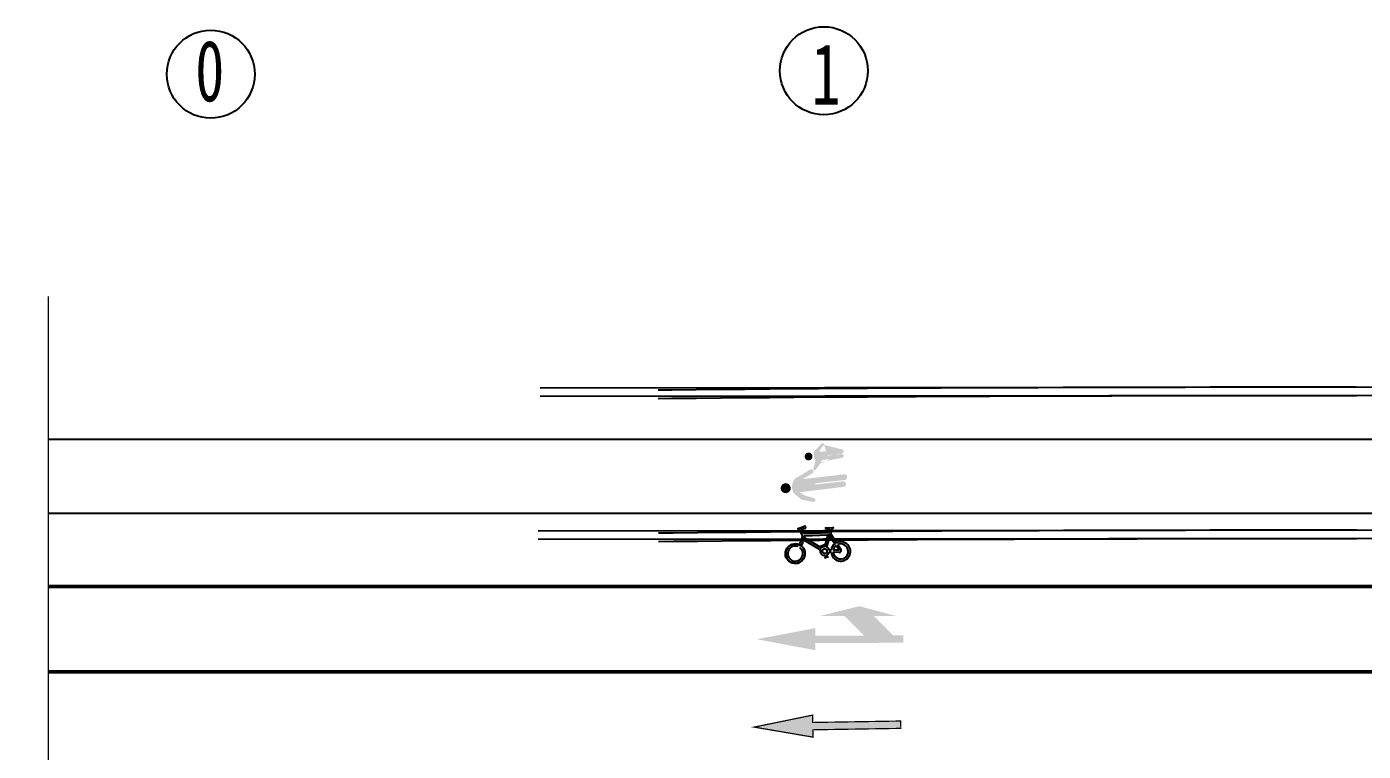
# Model space of a CAD drawing. Extents: x -2611510 to 954358, y -247163 to 181535.
# Drawn here: x -32222 to 22486, y -26801 to 2832 of the extents above; entities that cross this region are included whole.
import ezdxf
from ezdxf.enums import TextEntityAlignment as Align

# ---------------------------------------------------------------- set-up
doc = ezdxf.new("R2010")
doc.units = 0
for name, pattern in [('6--9', [15, 6, -9]), ('DASH', [0.35, 0.25, -0.1]), ('DASHED', [0.75, 0.5, -0.25])]:
    doc.linetypes.add(name, pattern=pattern)
for name, color, linetype in [('00道路选址', 1, 'Continuous'), ('PP-COM', 7, 'Continuous'), ('tj标线', 7, 'Continuous'), ('地铁', 4, 'Continuous'), ('标志标线', 7, 'Continuous'), ('标线-z', 7, 'Continuous'), ('道路中线_K', 7, 'Continuous'), ('道路偏置线', 3, 'Continuous')]:
    doc.layers.add(name, color=color, linetype=linetype)
doc.layers.add('文字', color=7, linetype='Continuous', lineweight=15)
doc.layers.add('标注', color=3, linetype='Continuous', lineweight=18)
doc.styles.get("Standard").update_dxf_attribs({"font": '仿宋_GB2312.TTF', "width": 0.7})

# ---------------------------------------------------------------- blocks, each defined once
blk = doc.blocks.new('右侧人行道1')
at = {"layer": 'PP-COM'}
h = blk.add_hatch(color=8, dxfattribs=at)
edge = h.paths.add_edge_path()
edge.add_ellipse((573.1419118214397, 303.5700588300823), major_axis=(1.56142263573706, 1.545068723537878), ratio=0.9999999999509949, start_angle=136.8200537581087, end_angle=316.8200537581086)
edge.add_ellipse((573.1419118214397, 303.5700588300823), major_axis=(1.561422635738663, 1.545068723539464), ratio=0.9999999999444192, start_angle=316.820053757948, end_angle=496.8200537579478)
h = blk.add_hatch(color=8, dxfattribs=at)
edge = h.paths.add_edge_path()
edge.add_ellipse((573.0485790399832, 295.2825522646308), major_axis=(3.912730509424032, 3.871749643804657), ratio=0.9999999999462078, start_angle=0.04471768269429947, end_angle=70.52957133934947)
edge.add_line((570.7024331446738, 300.2620607465506), (567.549831988752, 297.1261666889949))
edge.add_line((567.5498319892213, 297.1261666864157), (566.1464191580598, 292.1255763510121))
edge.add_ellipse((566.9469366595148, 291.9100409671663), major_axis=(-0.5831156204960684, 0.5892876577098743), ratio=0.9999999999720036, start_angle=30.23237517636118, end_angle=201.8223368235909)
edge.add_line((567.7073225555941, 291.5797425210476), (569.2123901929599, 295.5513534526995))
edge.add_line((569.2123901927844, 295.5513534545898), (570.8672531856191, 297.6637939732955))
edge.add_line((570.8672531861813, 297.6637939810753), (571.4742114402733, 278.1633401835216))
edge.add_ellipse((572.6741216368973, 278.4092008247971), major_axis=(0.8706397768976826, 0.8615209347964986), ratio=0.9999999999308647, start_angle=146.8812109781232, end_angle=315.2216368555941)
edge.add_line((573.8989600017667, 278.4074908494949), (573.5797210941728, 290.4507184444121))
edge.add_line((573.5797210959718, 290.4507184326649), (574.1196130724493, 290.4650297563899))
edge.add_line((574.1196130728349, 290.4650297611952), (574.4722053014692, 277.1635544261496))
edge.add_ellipse((575.6951579013839, 277.8195380419493), major_axis=(0.9864595368698996, 0.9761276303861683), ratio=0.9999999999514988, start_angle=163.5104388180122, end_angle=285.8925286449175)
edge.add_line((576.9041010010988, 277.1380806639791), (576.4085659748162, 295.8320460851016))
edge.add_line((576.4085659747942, 295.832046084106), (578.8728190669642, 290.8785427375963))
edge.add_ellipse((579.2402300396934, 291.9604126960038), major_axis=(0.812150782891292, 0.8036445384627089), ratio=0.999999999943508, start_angle=206.5437629455698, end_angle=316.2898186451692)
edge.add_line((580.3826157702132, 291.9801176041365), (576.9582865717903, 299.1573544940271))
h = blk.add_hatch(color=8, dxfattribs=at)
edge = h.paths.add_edge_path()
edge.add_ellipse((586.0443326681852, 292.4000112041831), major_axis=(1.221727432702544, 1.208931394840367), ratio=0.9999999999447408, start_angle=91.82005378421935, end_angle=451.8200537842191)
edge = h.paths.add_edge_path()
edge.add_line((591.145115206018, 286.3124559670687), (587.7478391175982, 290.0201058090096))
edge.add_line((584.8952092044055, 290.0561859235168), (587.7478391161258, 290.0201058190352))
edge.add_line((582.9735784139484, 288.7207304239273), (584.895209205827, 290.0561859185102))
edge.add_line((583.9456593263894, 287.9087693244219), (584.2149066877328, 277.7514633933661))
edge.add_line((583.1193559309468, 287.4400772824883), (583.9456593259283, 287.9087693417866))
edge.add_ellipse((586.9827889781445, 277.7940703332424), major_axis=(0.6172226394402183, 0.6107580188937201), ratio=0.9999999998607364, start_angle=134.463418824919, end_angle=321.7058201886941)
edge.add_ellipse((585.0164752854031, 277.9035949483514), major_axis=(-0.5738674989881192, 0.5799416486679637), ratio=0.9999999999752257, start_angle=56.04810715551682, end_angle=228.1670964856955)
edge.add_line((582.5576378349214, 287.5368843078613), (583.1193559311941, 287.4400772769092))
edge.add_line((585.9504763428118, 283.9966628402471), (586.1146876477997, 277.8018223277162))
edge.add_line((585.6710966713727, 283.989257119596), (585.9504763417262, 283.9966628473434))
edge.add_line((585.8323492137714, 277.9060354009271), (585.6710966727047, 283.9892571103867))
edge.add_ellipse((590.6431435551494, 285.8714589104057), major_axis=(0.4749168984818652, 0.4699427492144477), ratio=0.9999999999525032, start_angle=208.2150104103339, end_angle=358.79148955401)
edge.add_line((587.5716758035122, 288.2282813563943), (590.4468367619147, 285.2328229493558))
edge.add_line((587.8497994551435, 277.736119017005), (587.5716758029048, 288.2282813542288))
edge.add_ellipse((580.2511532632633, 290.3248161971568), major_axis=(0.3945846537748218, 0.3904518823935916), ratio=0.9999999999377774, start_angle=359.6514482317546, end_angle=539.3071752738011)
edge.add_line((579.8090224405751, 289.977211304009), (582.5576378345894, 287.5368843039498))
edge.add_line((580.5705739529802, 290.7792786359787), (582.9735784157692, 288.7207304210953))
h = blk.add_hatch(color=8, dxfattribs=at)
edge = h.paths.add_edge_path()
edge.add_ellipse((586.0443326681852, 292.4000112041831), major_axis=(1.221727432698253, 1.208931394836123), ratio=0.999999999948, start_angle=136.820053758037, end_angle=316.8200537580371)
edge.add_ellipse((586.0443326681852, 292.4000112041831), major_axis=(1.221727432699467, 1.208931394837322), ratio=0.9999999999396186, start_angle=316.8200537578091, end_angle=496.820053757809)
h = blk.add_hatch(color=8, dxfattribs=at)
edge = h.paths.add_edge_path()
edge.add_line((587.5716758035122, 288.2282813563943), (590.4468367619147, 285.2328229493558))
edge.add_ellipse((590.6431435551494, 285.8714589104057), major_axis=(0.4749168984844812, 0.4699427492170364), ratio=0.9999999999426537, start_angle=208.215010410569, end_angle=356.8090922013077)
edge.add_line((591.1434826003388, 286.3142377287149), (587.7478391192681, 290.0201058084273))
edge.add_line((587.7478391192852, 290.0201058015227), (584.8952092075651, 290.0561859060043))
edge.add_line((584.8952092044055, 290.0561859235168), (582.9735784125269, 288.7207304289341))
edge.add_line((582.9735784139484, 288.7207304239273), (580.5736682895432, 290.7766278547701))
edge.add_ellipse((580.2511532632633, 290.3248161971568), major_axis=(0.3945846537743379, 0.3904518823931135), ratio=0.9999999999412063, start_angle=9.781384492331423, end_angle=179.3071752737531)
edge.add_line((579.8518761992452, 289.9391640871763), (582.5576378335517, 287.5368843112588))
edge.add_line((582.5576378349214, 287.5368843078613), (583.1193559311941, 287.4400772769092))
edge.add_line((583.1193559309468, 287.4400772824883), (583.9456593259283, 287.9087693417866))
edge.add_line((583.9456593263894, 287.9087693244219), (584.2149066877328, 277.7514633933661))
edge.add_ellipse((585.0164752854031, 277.9035949483514), major_axis=(-0.5738674989941933, 0.5799416486741023), ratio=0.9999999999568876, start_angle=56.04810715600357, end_angle=225.4730110353126)
edge.add_line((585.8323492137714, 277.9060354009271), (585.6710966727047, 283.9892571103867))
edge.add_line((585.6710966713727, 283.989257119596), (585.9504763417262, 283.9966628473434))
edge.add_line((585.9504763428118, 283.9966628402471), (586.1145564158887, 277.8067730266479))
edge.add_ellipse((586.9827889781445, 277.7940703332424), major_axis=(-0.6107580189571773, 0.6172226395043467), ratio=0.9999999996554096, start_angle=44.46341883877803, end_angle=221.9342873362031)
edge.add_line((587.8496152758597, 277.7430671975017), (587.5716758042417, 288.2282813521985))
blk = doc.blocks.new('A$C03D12931')
at = {"layer": 'PP-COM'}
h = blk.add_hatch(color=8, dxfattribs=at)
edge = h.paths.add_edge_path()
edge.add_line((0.4055694072158076, -1.140909157693384), (0.5921862616087309, -1.082998223602771))
edge.add_line((0.5921862605027856, -1.082998225465414), (0.6103068458032797, 0.5795214157551527))
edge.add_ellipse((0.523910587653518, 0.9521241718903184), major_axis=(-0.3757147756773564, -0.0716626460032773), ratio=0.9999999999974936, start_angle=92.2559000193845, end_angle=204.9960943261491)
edge.add_line((0.8341531227342784, 1.175835364498198), (0.942453928524628, 1.299472901970146))
edge.add_line((0.9424539278261364, 1.299472901970146), (0.8511245016707107, 1.373953510075807))
edge.add_line((0.8511245024274103, 1.373953511007129), (0.751134272722993, 1.259803430177271))
edge.add_ellipse((0.523910587653518, 0.9521241718903184), major_axis=(-0.3757147756751966, -0.07166264600286541), ratio=0.9999999999879204, start_angle=222.755116558694, end_angle=275.0084843002246)
edge.add_line((0.4197204423253427, 1.320148005150258), (0.3354357869829982, 1.474194684065878))
edge.add_ellipse((-0.1336327170138247, 2.153913063928484), major_axis=(-0.8112338094274365, -0.1547321667242918), ratio=0.9999999999816912, start_angle=113.8105548902646, end_angle=404.01838071226)
edge.add_line((-0.6094829752692023, 1.478925012052059), (-1.027114981377962, 0.635971303097904))
edge.add_line((-1.027114980097392, 0.635971303097904), (-0.8314635864808224, 0.6823830353096128))
edge.add_line((-0.8314635874703526, 0.6823830353096128), (-0.4595690765418114, 1.395093040540814))
edge.add_ellipse((-0.1336327170138247, 2.153913063928484), major_axis=(-0.8112338094326932, -0.1547321667252943), ratio=0.9999999999731574, start_angle=55.9562927491522, end_angle=100.8801546940061)
edge.add_line((0.1714426997350529, 1.386468390002844), (0.258433123701252, 1.227476390078663))
edge.add_ellipse((0.523910587653518, 0.9521241718903184), major_axis=(-0.3757147756835907, -0.0716626460044665), ratio=0.9999999999733915, start_angle=303.1552716942518, end_angle=354.977652676934)
edge.add_line((0.1433646656223573, 0.9136283481493592), (-0.8314635875285603, 0.6823830353096128))
edge.add_line((-0.8314635874703526, 0.6823830353096128), (-0.8264276781701481, 0.4924420872703196))
edge.add_line((-0.8264276784611864, 0.4924420863389969), (0.2072187987505456, 0.7376400502398611))
edge.add_ellipse((0.523910587653518, 0.9521241718903184), major_axis=(0.0716626461781044, -0.3757147759733431), ratio=0.9999999996352686, start_angle=-66.69031526717346, end_angle=-56.78627499015921)
edge.add_line((0.248829354881309, 0.6863659312948585), (0.148479928728193, 0.5718057872727516))
edge.add_line((0.148479929077439, 0.5718057872727516), (0.2398093552328646, 0.4973251791670921))
edge.add_line((0.2398093549418263, 0.4973251791670921), (0.3429976410698146, 0.615126200951636))
edge.add_ellipse((0.523910587653518, 0.9521241718903184), major_axis=(-0.3757147756875558, -0.0716626460052228), ratio=0.9999999999415468, start_angle=50.97274725241373, end_angle=64.11469911328996)
edge.add_line((0.4243571341503414, 0.5828190986067057), (0.4055694073322229, -1.140909158624707))
edge = h.paths.add_edge_path(flags=16)
edge.add_ellipse((0.523910587653518, 0.9521241718903184), major_axis=(-0.1930335021526936, -0.0368185986473438), ratio=0.9999999999812526, start_angle=111.8747212978694, end_angle=291.87472129786937, ccw=False)
edge.add_ellipse((0.523910587653518, 0.9521241718903184), major_axis=(-0.1930335021526936, -0.0368185986473438), ratio=0.9999999999812526, start_angle=-68.12527870213052, end_angle=111.8747212978694, ccw=False)
edge = h.paths.add_edge_path(flags=16)
edge.add_line((-0.3732197766657919, 1.560575476847589), (-0.1538441374432296, 1.980993655510245))
edge.add_line((-0.1538441385491751, 1.980993655510245), (0.08130706677911809, 1.55120887327939))
edge.add_ellipse((-0.1336327170138247, 2.153913063928484), major_axis=(-0.6285525359139821, -0.1198881193704961), ratio=0.9999999999559858, start_angle=57.212656422107386, end_angle=98.8288311660915, ccw=False)
edge = h.paths.add_edge_path(flags=16)
edge.add_line((0.2455496796756051, 1.638479108922183), (0.008060451946221292, 2.072537084110081))
edge.add_ellipse((-0.1550902974558994, 1.983271253295241), major_axis=(-0.1826812735271268, -0.0348440473564037), ratio=0.9999999999658791, start_angle=197.8859978089623, end_angle=313.0465908782472)
edge.add_line((-0.3052512187277898, 2.092990227043628), (-0.5256365502136761, 1.648161694407463))
edge.add_ellipse((-0.1336327170138247, 2.153913063928484), major_axis=(-0.6285525359065788, -0.1198881193690839), ratio=0.9999999999727156, start_angle=115.5415965772655, end_angle=401.4223152025707, ccw=False)
h = blk.add_hatch(color=8, dxfattribs=at)
edge = h.paths.add_edge_path()
edge.add_line((-0.8264276784611864, 0.4924420863389969), (-0.831463587761391, 0.6823830343782902))
edge.add_line((-0.8314635874703526, 0.6823830353096128), (-1.027114981086924, 0.635971303097904))
edge.add_line((-1.027114980097392, 0.635971303097904), (-1.168737176456488, 0.6023761862888934))
edge.add_line((-1.168737177271395, 0.6023761853575706), (-1.401492406323086, 0.5471628122031689))
edge.add_line((-1.401492405449969, 0.5471628140658141), (-1.53372071299236, 0.6087821181863547))
edge.add_ellipse((-1.544070490286683, 0.5730561558157206), major_axis=(-0.0365362547081164, -0.006968809471794001), ratio=0.999999999757696, start_angle=243.0450404562571, end_angle=380.1522181130422)
edge.add_line((-1.575969157915096, 0.5539266690611839), (-1.219616964051964, 0.004416447132825851))
edge.add_line((-1.219616963295264, 0.0044164471328259), (-1.184804222546517, 0.0113528640940786))
edge.add_line((-1.184804222895762, 0.0113528640940786), (-1.292264413437804, 0.3819379424676299))
edge.add_line((-1.292264413204975, 0.3819379433989525), (-1.062341909273526, 0.4364793468266728))
edge.add_line((-1.06234190968098, 0.4364793468266728), (-1.018189162423366, 0.4469531057402494))
edge.add_line((-1.018189161783084, 0.4469531057402494), (0.1243197045405395, -1.334504035301504))
edge.add_line((0.1243197039584629, -1.334504035301504), (0.0743675429839641, -1.343474837951362))
edge.add_spline(control_points=[(0.074367543682456, -1.343474837951362), (0.0490554962307215, -1.422964372672138), (-0.0086322501883842, -1.530873238109052), (-0.055556685780175, -1.745116226375101)], knot_values=[0, 0, 0, 0, 0.9498031911716378, 0.9498031911716378, 0.9498031911716378, 0.9498031911716378], degree=3, periodic=0)
edge.add_line((-0.055556685780175, -1.745116226375101), (-0.3609351920313202, -1.447173234075305))
edge.add_ellipse((-0.3715778615442105, -1.554849720560014), major_axis=(-0.1062850819770544, -0.0202724798124303), ratio=0.9999999999809844, start_angle=253.5565508865596, end_angle=375.3871974203611)
edge.add_line((-0.4686740110046232, -1.602597284130752), (-0.01614500221330673, -1.967755910009145))
edge.add_ellipse((0.0072125668521039, -1.938809647224841), major_axis=(0.0069688094850335, -0.0365362547171785), ratio=0.9999999998261117, start_angle=-49.69976215579423, end_angle=65.39684709884033)
edge.add_line((0.0433331424719654, -1.947684682905673), (0.0976891213213094, -1.726460866630075))
edge.add_spline(control_points=[(0.0976891213213094, -1.726460866630075), (0.1263949403655715, -1.672764671966433), (0.1537385036353953, -1.621797285974024), (0.2129758656374179, -1.523361164145169), (0.2449125248822384, -1.477767809294164), (0.2966542811482213, -1.420770560391247), (0.315553878666833, -1.403151145204899), (0.3554125892696902, -1.372736408375202), (0.3785468499409035, -1.358308541588485), (0.4784341726335697, -1.30668355617672), (0.5751540838973597, -1.277164491824805), (0.7676618027035147, -1.236628869548437), (0.867373131972272, -1.225020067766307), (1.025888577045406, -1.214872693642971), (1.082570796483194, -1.21273812651634), (1.139945466828064, -1.211423525586724)], knot_values=[0, 0, 0, 0, 0.4726286188911207, 0.4726286188911207, 1.015463586551392, 1.015463586551392, 1.324452086248034, 1.324452086248034, 1.633440585944679, 1.633440585944679, 2.514542045315832, 2.514542045315832, 3.395643504686982, 3.395643504686982, 3.871236925519928, 3.871236925519928, 3.871236925519928, 3.871236925519928], degree=3, periodic=0)
edge.add_line((1.139945466828064, -1.211423525586724), (1.13799680856755, -1.025494662113487))
edge.add_spline(control_points=[(1.137996808451134, -1.025494662113487), (0.9547144583193584, -1.029555443674324), (0.7717135251732543, -1.041668076068162), (0.5921862605027856, -1.082998225465414)], knot_values=[2.402635567661365, 2.402635567661365, 2.402635567661365, 2.402635567661365, 3.87796497594497, 3.87796497594497, 3.87796497594497, 3.87796497594497], degree=3, periodic=0)
edge.add_line((0.5921862605027856, -1.082998225465414), (0.4055694061098622, -1.140909159556031))
edge.add_spline(control_points=[(0.4055694072158076, -1.140909157693384), (0.3563963237102143, -1.160066960379481), (0.3090198992867954, -1.182783113792537), (0.2655877815559506, -1.210283201187849)], knot_values=[1.467067437783475, 1.467067437783475, 1.467067437783475, 1.467067437783475, 1.885783181748949, 1.885783181748949, 1.885783181748949, 1.885783181748949], degree=3, periodic=0)
edge.add_line((0.2655877815559506, -1.210283201187849), (-0.8264276785193942, 0.4924420872703195))
h = blk.add_hatch(color=8, dxfattribs=at)
edge = h.paths.add_edge_path()
edge.add_ellipse((1.967163057706784, -1.12153748050332), major_axis=(-0.8197489857493775, -0.1563563244788398), ratio=0.9999999999714438, start_angle=111.8747212976263, end_angle=291.8747212976261)
edge.add_ellipse((1.967163057706784, -1.12153748050332), major_axis=(-0.8197489857487839, -0.1563563244787268), ratio=0.9999999999759115, start_angle=291.8747212979723, end_angle=342.6940796028571)
edge.add_line((1.138012186915146, -1.02696194127202), (1.139945467002688, -1.211423525586724))
edge.add_spline(control_points=[(1.139945466828064, -1.211423525586724), (1.139129120507277, -1.211442230269311), (1.138312913593835, -1.211461101658642), (1.137496849289163, -1.211480139754711)], knot_values=[3.864470019344213, 3.864470019344213, 3.864470019344213, 3.864470019344213, 3.871236925519928, 3.871236925519928, 3.871236925519928, 3.871236925519928], degree=3, periodic=0)
edge.add_ellipse((1.967163057706784, -1.12153748050332), major_axis=(-0.8197489857514781, -0.1563563244792407), ratio=0.9999999999695924, start_angle=355.3884645669573, end_angle=471.8747212975894)
edge = h.paths.add_edge_path(flags=16)
edge.add_line((1.327353309083264, -1.208842722699045), (1.32561717898352, -1.022683029994366))
edge.add_ellipse((1.959534993686246, -1.10985903814435), major_axis=(0.1198881196387261, -0.6285525362820323), ratio=0.9999999996620335, start_angle=-91.89988684076008, end_angle=251.37112358768542, ccw=False)
at = {"layer": 'PP-COM', "color": 8}
for p, q in [((-1.027114980330224, 0.635971303097904), (-0.6094829756184481, 1.478925012052059)), ((-1.026012627291492, 0.6364814639091492), (-0.6086399070336485, 1.47891182731837)), ((-0.8314635877031831, 0.6823830343782902), (-0.4595690762507729, 1.395093040540814)), ((-0.8304827022366223, 0.6828643828630448), (-0.4588190817157738, 1.395131902769207)), ((-0.5256365497480147, 1.648161693476139), (-0.3052512190188281, 2.092990227043628)), ((-0.5248455367400311, 1.648043439723551), (-0.3045970320235938, 2.092595800757408)), ((-0.3732197768404148, 1.560575476847589), (-0.1538441387820058, 1.980993654578924)), ((-0.3725233928998932, 1.560511598363518), (-0.1532839526771568, 1.980668761767446)), ((-0.1538441387820058, 1.980993654578924), (0.0813070672447793, 1.55120887327939)), ((-0.1532839526771568, 1.980668761767446), (0.0817212591064163, 1.5511508109048)), ((0.008060451829806, 2.072537084110081), (0.2455496794427745, 1.638479108922183)), ((0.008520120230969, 2.072155356407165), (0.2458619028329849, 1.638366865925489)), ((0.1714426995604299, 1.386468390002844), (0.258433124225121, 1.227476391009985)), ((0.1718009326141328, 1.386512607336044), (0.2587373481946997, 1.227619316428899)), ((0.3354357870412059, 1.474194684065878), (0.4197204421507196, 1.320148005150258)), ((0.3356922037783079, 1.474184435792265), (0.4199245313648137, 1.320233396254478)), ((1.031471180845981, 1.226877907291054), (0.7484472618671135, 1.457688441500065)), ((1.031647005176637, 1.226734519936144), (0.7484472618671135, 1.457688441500065)), ((0.7511326034436934, 1.259926285594699), (0.8510607551434077, 1.374005497433245)), ((0.7511342724319549, 1.259803429245948), (0.8511245022527874, 1.373953511007129)), ((0.8340999116771854, 1.176010352559387), (0.9423334791790692, 1.299571129493415)), ((0.8341531225596552, 1.175835364498198), (0.9424539276515131, 1.299472901970146)), ((-1.219616963469889, 0.0044164471328259), (-1.575969158089719, 0.5539266690611839)), ((-1.218395095143932, 0.0053187077865005), (-1.574526047916149, 0.5544877676293254)), ((-1.533720714331138, 0.6087821172550321), (-1.401492405624594, 0.5471628140658141)), ((-1.532303833926561, 0.609309159219265), (-1.400157619966194, 0.5477281110361218)), ((-1.401492405624594, 0.5471628140658141), (-1.168737177562434, 0.6023761853575706)), ((-1.400157619966194, 0.5477281110361218), (-1.167546897195278, 0.6029072040691972)), ((-1.292264413437804, 0.3819379433989525), (-1.06234190991381, 0.4364793468266728)), ((-1.184804223245009, 0.0113528640940786), (-1.292264413437804, 0.3819379433989525)), ((-1.290997442149089, 0.3826058199629187), (-1.061217684298753, 0.4371133623644712)), ((-1.183603967365342, 0.0122508192434907), (-1.290997442149089, 0.3826058199629187)), ((-1.219616963469889, 0.0044164471328259), (-1.184804223245009, 0.0113528640940786)), ((-1.218395095143932, 0.0053187077865005), (-1.183603967365342, 0.0122508192434907)), ((-1.168737177562434, 0.6023761853575706), (-1.027114980330224, 0.635971303097904)), ((-1.167546897195278, 0.6029072040691972), (-1.026012627291492, 0.6364814639091492)), ((-1.144768834696149, 0.4169263225048783), (-1.018189162015914, 0.4469531057402494)), ((-1.143593434069771, 0.4175724787637594), (-1.017092349298764, 0.4475806178525091)), ((-0.8314635877031831, 0.6823830343782902), (-1.027114980330224, 0.635971303097904)), ((0.1243197037256323, -1.334504035301504), (-1.018189162015914, 0.4469531057402494)), ((0.1247071926482022, -1.332770507782697), (-1.017092349298764, 0.4475806178525091)), ((-0.8314635877031831, 0.6823830343782902), (0.1433646652731113, 0.9136283481493592)), ((-0.8314635877031831, 0.6823830343782902), (-0.8264276786358093, 0.4924420863389969)), ((-0.8304827022366223, 0.6828643828630448), (0.1437403301824816, 0.9139661267399788)), ((-0.8264276786358093, 0.4924420863389969), (0.2072187989251688, 0.7376400511711836)), ((0.2656715293414891, -1.210413785651325), (-0.8264276786358093, 0.4924420863389969)), ((-0.825449920783285, 0.4930413579568267), (0.2075548202265054, 0.7380870925262571)), ((0.2659712604363449, -1.208757298998534), (-0.825449920783285, 0.4930413579568267)), ((0.3318537821178324, 0.4222614746540785), (0.0486540394485928, 0.6532153971493245)), ((0.3321124240756035, 0.4229043181985618), (0.0490885055623949, 0.6537148524075747)), ((0.148479928902816, 0.5718057872727516), (0.248829354706686, 0.6863659312948585)), ((0.1488524172455072, 0.572355785407126), (0.2491395414690487, 0.6868448052555323)), ((0.2398093547089957, 0.4973251791670921), (0.3429976408369839, 0.615126200951636)), ((0.2401251423289068, 0.4979214193299413), (0.3432493637665175, 0.6156493043527007)), ((0.4055694069829772, -1.140909158624707), (0.4243571339175105, 0.5828190986067057)), ((0.4057822821778247, -1.139295822940764), (0.4245583448791879, 0.5833622608333826)), ((0.5921862602117473, -1.082998225465414), (0.6103068470256403, 0.5795214166864753)), ((0.5922832753276454, -1.081420844420789), (0.6103926111245528, 0.5800666240975261)), ((0.4055694069829772, -1.140909158624707), (0.5921862602117473, -1.082998225465414)), ((-0.016145003202837, -1.967755911871789), (-0.4686740112956615, -1.602597285062073)), ((-0.0156703074462712, -1.965629229322074), (-0.4679183630505577, -1.600697311572728)), ((-0.0555566860130057, -1.745116226375101), (-0.3609351926716044, -1.447173235006629)), ((-0.0550575219094753, -1.74312777072191), (-0.3602464347495697, -1.445369756780563)), ((0.0976891210884787, -1.726460866630075), (0.0433331421227194, -1.947684682905673)), ((0.0980931430240162, -1.724483992904423), (0.0437709101242945, -1.94557046331465)), ((0.07436754350783299, -1.343474837951362), (0.1243197037256323, -1.334504035301504)), ((0.0747860438423231, -1.341735742054879), (0.1247071926482022, -1.332770507782697))]:
    blk.add_line(p, q, dxfattribs=at)
for centre, major_axis, ratio, start_param, end_param in [((-0.133632717304863, 2.153913063928484), (0.2883863149955164, -0.7738705775206576), 0.9999999996263078, 0.2473328749193393, 5.31241495044628), ((-0.1330850796657614, 2.153480813838541), (0.2882072708521833, -0.7733901213152194), 0.9999999996136572, 0.2473328749115968, 5.312414950428451), ((-0.133632717304863, 2.153913063928484), (0.2234447670975866, -0.5996031086304023), 0.9999999996372096, 0.2775452518431507, 5.267105059700575), ((-0.1330850796657614, 2.153480813838541), (0.2233060418033105, -0.5992308460852817), 0.9999999996166445, 0.2775452518432671, 5.267105059691847), ((-0.133632717304863, 2.153913063928484), (0.2883863149945104, -0.7738705775179576), 0.9999999996292948, -0.7624144858384564, 0.02165481790548429), ((-0.1330850796657614, 2.153480813838541), (0.2882072708506325, -0.7733901213110582), 0.9999999996650708, -0.7624144858216475, 0.0216548178968401), ((-0.133632717304863, 2.153913063928484), (0.2234447670967452, -0.5996031086281443), 0.999999999643938, -0.7404868031377694, -0.01414753167667882), ((-0.1330850796657614, 2.153480813838541), (0.2233060418003895, -0.5992308460774434), 0.9999999996280564, -0.7404868031578721, -0.01414753168875893), ((-0.1550902976887301, 1.983271253295241), (0.0649415478968325, -0.1742674688873101), 0.9999999996383392, 1.714726173747423, 3.724657691488157), ((-0.1545293366652913, 1.982944946736097), (0.0649012290490296, -0.1741592752303582), 0.9999999996735868, 1.714726173738332, 3.724657691475185), ((0.5239105874788949, 0.9521241718903184), (0.1335632198625913, -0.3584103707978963), 0.9999999996315176, 3.552021604389962, 4.456492778608808), ((0.5240499916253611, 0.9524380518123507), (0.1334802973648399, -0.3581878523291357), 0.9999999996566938, 3.55202160438256, 4.456492778606274), ((0.5239105874788949, 0.9521241718903184), (0.0686216719631246, -0.1841429019035176), 0.999999999647568, 4.544149275566579, 10.82733458274616), ((0.5240499916253611, 0.9524380518123507), (0.0685790683187547, -0.1840285771066789), 0.9999999996416111, 4.544149275566745, 10.82733458274633), ((0.5239105874788949, 0.9521241718903184), (0.1335632198601612, -0.3584103707913757), 0.9999999996178928, 2.148774178053893, 3.060767490527259), ((0.5240499916253611, 0.9524380518123507), (0.1334802973669016, -0.3581878523346682), 0.9999999996134904, 2.148774178046997, 3.060767490536711), ((0.5239105874788949, 0.9521241718903184), (0.1335632198627063, -0.3584103707982051), 0.9999999996096036, -0.1288668217033861, 1.838820768117369), ((0.5240499916253611, 0.9524380518123507), (0.1334802973675401, -0.3581878523363817), 0.9999999996292472, -0.1288668217060045, 1.838820768138486), ((-1.544070490577723, 0.5730561558157206), (0.0129883095782709, -0.0348534937745221), 0.9999999997938388, 2.502900155122643, 4.895871833168108), ((-1.542647184920497, 0.5736053781583906), (0.0129802458084376, -0.0348318550423997), 0.9999999997518263, 2.502900154784626, 4.895871833341347), ((0.5239105874788949, 0.9521241718903184), (0.1335632199539636, -0.3584103710430896), 0.999999999134398, -1.332205285393024, -1.159347173320417), ((0.5240499916253611, 0.9524380518123507), (-0.3581878521488671, -0.1334802972976621), 0.9999999998161786, 0.2385910416377468, 0.4114491538492955), ((0.5239105874788949, 0.9521241718903184), (0.1335632198543858, -0.3584103707758774), 0.9999999996578572, -0.8493937631951645, -0.6200234330408873), ((0.5240499916253611, 0.9524380518123507), (0.1334802973800008, -0.3581878523698193), 0.9999999997149526, -0.8493937631781353, -0.6200234330105384), ((1.967163057532159, -1.12153748050332), (0.2914133835081307, -0.7819935678854668), 0.9999999996332277, 4.544149275565879, 10.82733458274546), ((1.958783091744408, -1.108264981769024), (0.2882072707978092, -0.773390121169309), 0.9999999998052232, 4.478968880189842, 10.53652952237782), ((1.958783091744408, -1.108264981769024), (0.2233060417757596, -0.5992308460113498), 0.9999999997358971, 4.510989994747132, 10.50219935328376), ((1.959534993453415, -1.109859039075672), (0.2234447672239757, -0.5996031089695614), 0.9999999991103155, 4.510989994872533, 10.50219935354891), ((-0.3715778618352488, -1.554849720560014), (0.0377833896637312, -0.1013898789899731), 0.9999999996327404, 2.686360621482795, 4.812706533201086), ((-0.3708824958303012, -1.552979391999542), (0.03775993191349061, -0.1013269312640163), 0.9999999996059812, 2.686360621487587, 4.812706533205592), ((0.0072125666192733, -1.938809647224841), (0.0129883095812311, -0.0348534937824655), 0.9999999994168097, -1.035664191876106, 0.9731505975426786), ((0.0076727608102374, -1.936700937338173), (0.0129802458114918, -0.0348318550505955), 0.9999999994668765, -1.03566419158505, 0.9731505976287513)]:
    blk.add_ellipse(centre, major_axis=major_axis, ratio=ratio, start_param=start_param, end_param=end_param, dxfattribs=at)
for points in [[(0.2658875644556247, -1.208626795560119), (0.30929271702189, -1.181143782101571), (0.3566397279500961, -1.158441732637583), (0.4057822821778247, -1.139295822940764)], [(0.5921862602117473, -1.082998225465414), (0.771713524882216, -1.041668076068162), (0.9547144581447355, -1.029555443674324), (1.137996808276511, -1.025494662113487)], [(0.5922718996298499, -1.082464630715547), (0.7716990791959688, -1.040116355754435), (0.9545863972161897, -1.028011242859063), (1.137754957017022, -1.023952982388435)], [(-0.0555566860130057, -1.745116226375101), (-0.0086322504794225, -1.530873239040374), (0.0490554959978908, -1.422964372672138), (0.07436754350783299, -1.343474837951362)], [(-0.0550575219094753, -1.74312777072191), (-0.0081622176221572, -1.52901779487729), (0.049489711469505, -1.421175925061104), (0.0747860438423231, -1.341735742054879)], [(0.2655877812649123, -1.21028320211917), (0.3090198990539648, -1.182783113792537), (0.3563963235355914, -1.160066960379481), (0.4055694069829772, -1.140909158624707)]]:
    blk.add_open_spline(points, degree=3, dxfattribs=at)
for points in [[(0.0976891210884787, -1.726460866630075), (0.1263949400745332, -1.672764671966433), (0.1537385034025647, -1.621797285974024), (0.2129758653463796, -1.523361164145169), (0.2449125247076154, -1.477767809294164), (0.2966542807989754, -1.420770560391247), (0.3155538783757947, -1.403151145204899), (0.3554125890950672, -1.372736408375202), (0.3785468497662805, -1.358308541588485), (0.4784341724007393, -1.30668355617672), (0.5751540836645292, -1.277164491824805), (0.7676618025288918, -1.236628869548437), (0.8673731317394413, -1.225020067766307), (1.025888576754367, -1.214872693642971), (1.082570796250364, -1.212738127447664), (1.139945466595235, -1.211423525586724)], [(0.0980931430240162, -1.724483992904423), (0.1267811399302445, -1.670821135863659), (0.1541077282163314, -1.619885392487049), (0.2133083117660135, -1.521510384976861), (0.2452251439681277, -1.475945335812864), (0.2969347747275606, -1.418983474373815), (0.3158226390369236, -1.401374998502433), (0.3556566036422737, -1.370979144237933), (0.3787765009328723, -1.356560235843062), (0.4786018096492626, -1.304967300035059), (0.5752616729587317, -1.275466563180086), (0.76764987281058, -1.234956107102334), (0.8672992962528951, -1.223354513756928), (1.025716327596454, -1.213213439099489), (1.082363356370477, -1.211080197244882), (1.139702404907438, -1.20976641308516)]]:
    blk.add_open_spline(points, degree=3, knots=[0, 0, 0, 0, 0.4726286188911207, 0.4726286188911207, 1.015463586551392, 1.015463586551392, 1.324452086248034, 1.324452086248034, 1.633440585944679, 1.633440585944679, 2.514542045315832, 2.514542045315832, 3.395643504686982, 3.395643504686982, 3.871236925519928, 3.871236925519928, 3.871236925519928, 3.871236925519928], dxfattribs=at)
blk = doc.blocks.new('A$C7CA21273')
blk.add_hatch(color=8).paths.add_polyline_path([(30.12501207890432, 2.40061706578288), (18.12500733816136, 4.650617954672356), (18.12500733816136, 3.150617362079712), (0.125000227047849, 3.150617362080851), (0.125000227047849, 1.650616769487129), (18.12500733816136, 1.650616769487129), (18.12500733816136, 0.1506161768945448)])
at = {"layer": '道路中线_K', "color": 8, "linetype": 'ByBlock', "const_width": 0.25}
blk.add_lwpolyline([(18.12500733816136, 1.650616769487129), (18.12500733816136, 0.1506161768945446), (30.12501207890432, 2.40061706578288), (18.12500733816136, 4.650617954672356), (18.12500733816136, 3.150617362079712), (0.125000227047849, 3.150617362080851), (0.125000227047849, 1.650616769487129)], close=True, dxfattribs=at)
blk = doc.blocks.new('天津2000地铁')
at = {"layer": '地铁', "color": 8, "linetype": 'DASH', "ltscale": 10000}
for p, q in [((-48.0991657090506, -481.3016628336823), (-12.32632022863254, -52.56081547588109)), ((-47.75083565852471, -481.3362534794286), (-11.97753220715094, -52.58991729840636)), ((-42.27707772069297, -481.8798207698287), (-6.496577583777253, -53.04723165091127)), ((-41.92874767007697, -481.9144114155839), (-6.147789562295654, -53.0763334725052)), ((-45.40484045591438, -449.0099742971358), (-45.32169021043228, -448.0133632086215)), ((-45.05605162604479, -449.0390664292498), (-44.97290207346668, -448.0424636462703)), ((-39.57508430164307, -449.4962285328655), (-39.49194563541096, -448.4997562486678)), ((-39.22629547200632, -449.5253206677735), (-39.14315749844535, -448.5288566872476)), ((-45.48797310492954, -450.0066609187052), (-45.40484045591438, -449.0099742971358)), ((-45.13918289000867, -450.0357364406809), (-45.05605162604479, -449.0390664292498)), ((-39.6581938022282, -450.4926375448703), (-39.57508430164307, -449.4962285328655)), ((-39.30940358777298, -450.5217130724338), (-39.22629547200632, -449.5253206677735)), ((-45.57106441981159, -451.0034250533208), (-45.48797310492954, -450.0066609187052)), ((-45.22227212879807, -451.0324756596237), (-45.13918289000867, -450.0357364406809)), ((-39.74125041911611, -451.4889852628112), (-39.6581938022282, -450.4926375448703)), ((-39.3924581289175, -451.5180358793585), (-39.30940358777298, -450.5217130724338)), ((-45.65409065718995, -452.0002686753867), (-45.57106441981159, -451.0034250533208)), ((-45.30529560084686, -452.029286060482), (-45.22227212879807, -451.0324756596237)), ((-39.82423043891322, -452.4852736601606), (-39.74125041911611, -451.4889852628112)), ((-39.4754353837925, -452.5142910601568), (-39.3924581289175, -451.5180358793585)), ((-45.73702806816434, -452.997193755582), (-45.65409065718995, -452.0002686753867)), ((-45.38822955952491, -453.026169613935), (-45.30529560084686, -452.029286060482)), ((-39.90711015224224, -453.4815047029406), (-39.82423043891322, -452.4852736601606)), ((-39.55831164540723, -453.510480582714), (-39.4754353837925, -452.5142910601568)), ((-45.81985289783913, -453.9942022589967), (-45.73702806816434, -452.997193755582)), ((-45.47105025302154, -454.0231282850727), (-45.38822955952491, -453.026169613935)), ((-39.98986585380044, -454.4776803515851), (-39.90711015224224, -453.4815047029406)), ((-39.64106321142754, -454.5066064074636), (-39.55831164540723, -453.510480582714)), ((-45.9025413855561, -454.9912961423396), (-45.81985289783913, -453.9942022589967)), ((-45.55373392422914, -455.0201640296727), (-45.47105025302154, -454.0231282850727)), ((-40.07247384241781, -455.473802560009), (-39.98986585380044, -454.4776803515851)), ((-39.7236663842923, -455.5026704855261), (-39.64106321142754, -454.5066064074636)), ((-45.98506976448698, -455.9884773530066), (-45.9025413855561, -454.9912961423396)), ((-45.6362568103359, -456.0172787941992), (-45.55373392422914, -455.0201640296727)), ((-40.15491042064968, -456.4698732662947), (-40.07247384241781, -455.473802560009)), ((-39.80609747063136, -456.4986747577786), (-39.7236663842923, -455.5026704855261)), ((-46.0674142614589, -456.9857478234917), (-45.98506976448698, -455.9884773530066)), ((-45.71859514311653, -457.0144745130091), (-45.6362568103359, -456.0172787941992)), ((-40.23715189471841, -457.4658944010733), (-40.15491042064968, -456.4698732662947)), ((-39.88833278144011, -457.4946211520582), (-39.80609747063136, -456.4986747577786)), ((-46.1495510970708, -457.9831094788386), (-46.0674142614589, -456.9857478234917)), ((-45.80072514840867, -458.0117531092835), (-45.71859514311653, -457.0144745130091)), ((-40.31917457445524, -458.4618678782135), (-40.23715189471841, -457.4658944010733)), ((-39.97034863190492, -458.4905115822329), (-39.88833278144011, -457.4946211520582)), ((-46.2314564853441, -458.980564225465), (-46.1495510970708, -457.9831094788386)), ((-45.8826230461709, -459.0091164885087), (-45.80072514840867, -458.0117531092835)), ((-46.313106633781, -459.9781139530241), (-46.2314564853441, -458.980564225465)), ((-40.40095477300929, -459.4577955976129), (-40.31917457445524, -458.4618678782135)), ((-40.05212134111206, -459.4863479491323), (-39.97034863190492, -458.4905115822329)), ((-45.96426505042471, -460.0065665412691), (-45.8826230461709, -459.0091164885087)), ((-40.48246880696388, -460.4536794414744), (-40.40095477300929, -459.4577955976129)), ((-40.13362723210593, -460.4821321321651), (-40.05212134111206, -459.4863479491323)), ((-46.39447774289874, -460.9757605362682), (-46.313106633781, -459.9781139530241)), ((-46.0456273687887, -461.0041051385923), (-45.96426505042471, -460.0065665412691)), ((-40.56369299587095, -461.4495212715119), (-40.48246880696388, -460.4536794414744)), ((-40.214842631598, -461.4778659939766), (-40.13362723210593, -460.4821321321651)), ((-46.47554600646254, -461.9735058248043), (-46.39447774289874, -460.9757605362682)), ((-46.12668620288602, -462.0017341338098), (-46.0456273687887, -461.0041051385923)), ((-40.64460366248385, -462.4453229308128), (-40.56369299587095, -461.4495212715119)), ((-40.29574387002504, -462.473551377654), (-40.214842631598, -461.4778659939766)), ((-46.55628761131081, -462.9713516524062), (-46.47554600646254, -461.9735058248043)), ((-46.2074177476461, -462.9994553569702), (-46.12668620288602, -462.0017341338098)), ((-40.72517713229172, -463.4410862382501), (-40.64460366248385, -462.4453229308128)), ((-40.37630728125805, -463.4691901002079), (-40.29574387002504, -462.473551377654)), ((-46.63667873694794, -463.9692998249083), (-46.55628761131081, -462.9713516524062)), ((-46.28779819159536, -463.9972706148401), (-46.2074177476461, -462.9994553569702)), ((-40.80538973369402, -464.4368129912764), (-40.72517713229172, -463.4410862382501)), ((-40.45650920260231, -464.4647839590907), (-40.37630728125805, -463.4691901002079)), ((-46.71669555566039, -464.9673521248621), (-46.63667873694794, -463.9692998249083)), ((-46.36780371650821, -464.9951816890389), (-46.28779819159536, -463.9972706148401)), ((-40.88521779776782, -465.4325049594042), (-40.80538973369402, -464.4368129912764)), ((-40.53632597444812, -465.4603347210214), (-40.45650920260231, -464.4647839590907)), ((-46.7963142323424, -465.9655103087425), (-46.71669555566039, -464.9673521248621)), ((-46.44741049740694, -465.9931903332472), (-46.36780371650821, -464.9951816890389)), ((-40.9646376579185, -466.4281638842076), (-40.88521779776782, -465.4325049594042)), ((-40.61573394056178, -466.4558441303668), (-40.53632597444812, -465.4603347210214)), ((-46.87551092455396, -466.9637761032208), (-46.7963142323424, -465.9655103087425)), ((-46.52659470250364, -466.9912982759996), (-46.44741049740694, -465.9931903332472)), ((-41.04362565022893, -467.4237914802506), (-40.9646376579185, -466.4281638842076)), ((-40.69470944750356, -467.4513138979673), (-40.61573394056178, -466.4558441303668)), ((-46.95426178205526, -467.9621512051672), (-46.87551092455396, -466.9637761032208)), ((-46.6053324927343, -467.9895072113722), (-46.52659470250364, -466.9912982759996)), ((-41.12215811293572, -468.4193894295021), (-41.04362565022893, -467.4237914802506)), ((-40.77322884486057, -468.4467457057906), (-40.69470944750356, -467.4513138979673)), ((-47.03254294680664, -468.9606372797862), (-46.95426178205526, -467.9621512051672)), ((-46.6836000221665, -468.9878188055009), (-46.6053324927343, -467.9895072113722)), ((-41.20021138666198, -469.4149593822657), (-41.12215811293572, -468.4193894295021)), ((-40.85126848507207, -469.442141204141), (-40.77322884486057, -468.4467457057906)), ((-47.11033055331791, -469.9592359596862), (-47.03254294680664, -468.9606372797862)), ((-46.76137343747539, -469.9862346872686), (-46.6836000221665, -468.9878188055009)), ((-41.27776181395165, -470.410502954386), (-41.20021138666198, -469.4149593822657)), ((-40.92880472325485, -470.4375020060687), (-40.85126848507207, -469.442141204141)), ((-47.18760072777513, -470.9579488392916), (-47.11033055331791, -469.9592359596862)), ((-46.83862887811847, -470.9847564529627), (-46.76137343747539, -469.9862346872686)), ((-41.3547857395024, -471.4060217263176), (-41.27776181395165, -470.410502954386)), ((-41.0058139169705, -471.4328296929598), (-40.92880472325485, -470.4375020060687)), ((-47.26432958856458, -471.9567774785682), (-47.18760072777513, -470.9579488392916)), ((-46.91534247610252, -471.9833856606857), (-46.83862887811847, -470.9847564529627)), ((-41.43125950981628, -472.4015172403305), (-41.3547857395024, -471.4060217263176)), ((-41.08227242657449, -472.4281258061528), (-41.0058139169705, -471.4328296929598)), ((-47.34049324592343, -472.9557233974337), (-47.26432958856458, -471.9567774785682)), ((-46.99149035592563, -472.9821238294244), (-46.91534247610252, -471.9833856606857)), ((-41.50715947325807, -473.3969909995793), (-41.43125950981628, -472.4015172403305)), ((-41.15815661463421, -473.4233918460086), (-41.08227242657449, -472.4281258061528)), ((-47.41606780182336, -473.9547880766912), (-47.34049324592343, -472.9557233974337)), ((-47.06704863434425, -473.9809724371879), (-46.99149035592563, -472.9821238294244)), ((-41.58246197999686, -474.392444467172), (-41.50715947325807, -473.3969909995793)), ((-41.23344284610356, -474.4186292747035), (-41.15815661463421, -473.4233918460086)), ((-47.49102935008703, -474.9539729543029), (-47.41606780182336, -473.9547880766912)), ((-47.14199342066421, -474.9799329228697), (-47.06704863434425, -473.9809724371879)), ((-41.6571433818899, -475.3878790624439), (-41.58246197999686, -474.392444467172)), ((-41.30810748826479, -475.4138395115733), (-41.23344284610356, -474.4186292747035)), ((-47.56535397603875, -475.9532794225959), (-47.49102935008703, -474.9539729543029)), ((-47.21630081633338, -475.9790066778659), (-47.14199342066421, -474.9799329228697)), ((-41.73118003230775, -476.3832961600273), (-41.6571433818899, -475.3878790624439)), ((-47.60541958535489, -476.4968674361178), (-47.56535397603875, -475.9532794225959)), ((-41.38212691055378, -476.4090239303185), (-41.30810748826479, -475.4138395115733)), ((-47.25661529638614, -476.5259706104666), (-47.21630081633338, -475.9790066778659)), ((-41.77540511556586, -476.9833062011643), (-41.73118003230775, -476.3832961600273)), ((-41.4266008361423, -477.0124093747164), (-41.38212691055378, -476.4090239303185))]:
    blk.add_line(p, q, dxfattribs=at)

msp = doc.modelspace()

# ---------------------------------------------------------------- hatches: boundary and pattern name
at = {"layer": 'tj标线', "linetype": 'Continuous', "lineweight": 25}
msp.add_hatch(color=8, dxfattribs=at).paths.add_polyline_path([(1255.118089420401, -21267.56786689628), (255.1182593532431, -21268.15146813263), (1854.884546501242, -20867.21777421702), (3355.117731494509, -21266.34230506886), (2455.117885930144, -21266.86754566897), (3255.584630174242, -22066.4005297171), (3655.584561867321, -22066.167087649), (3655.759642464721, -22366.16703653801), (55.76025496204966, -22368.2680021273), (55.93533454617136, -22668.26794991363), (-2344.326876001753, -22219.66867021192), (55.41009460171335, -21768.26810360421), (55.58517519911403, -22068.26805243362), (2055.584834558569, -22067.10085010994)])

# ---------------------------------------------------------------- linework, layer by layer
for centre in [(406.5361074582613, 1031.812450512778), (-24689.14791210616, 891.4698553185734)]:
    msp.add_circle(centre, 1799.99982)
at = {"layer": '00道路选址', "color": 8}
msp.add_lwpolyline([(94578.00089553247, -14056.69344422687), (-31347.04605992965, -14056.70539366018)], dxfattribs=at)
at = {"layer": '标志标线', "color": 8, "const_width": 149.9999999999999, "elevation": 1.1574234755e-06}
msp.add_lwpolyline([(-31347.04605991732, -20056.6952105524), (103781.5000081981, -20056.69496053923)], dxfattribs=at)
at = {"layer": '标志标线', "color": 8, "linetype": '6--9', "ltscale": 0.3, "const_width": 150, "flags": 128}
msp.add_lwpolyline([(103781.5000076021, -23556.69496056903), (-31347.04605991012, -23556.69521072205)], dxfattribs=at)
at = {"layer": '标注'}
msp.add_lwpolyline([(-31347.04605993384, -8205.73316719383), (-31347.04605987005, -43056.69517810828), (-30472.04605987005, -43056.69517814758), (-32222.04605987005, -45056.69517806901), (-31347.04605987005, -45056.69517810829), (-31347.04605994472, -82492.22838078116)], dxfattribs=at)
at = {"layer": '道路偏置线', "color": 8}
msp.add_lwpolyline([(-31347.04605992349, -17056.69517325448), (102248.9303379382, -17056.69517332781)], dxfattribs=at)

# ---------------------------------------------------------------- block references
at = {"layer": '地铁', "color": 1, "xscale": 1000.000000008518, "yscale": 1000.000000008518, "zscale": 1000.000000008518, "rotation": 274.8357953266956}
msp.add_blockref('天津2000地铁', (472440.795365783, -19286.43978247512), dxfattribs=at)
at = {"layer": '标线-z'}
for name, p, xscale, yscale, zscale, rotation in [('右侧人行道1', (31947.57886193475, -67043.68608078826), 93.75000006542385, 93.75000002980231, 93.75000001202051, 95.07778965428464), ('A$C03D12931', (169.3702536650526, -18168.9000883149), 479.9999999687441, 480.0000004470348, 480, 240.0433120399966)]:
    msp.add_blockref(name, p, dxfattribs=dict(at, xscale=xscale, yscale=yscale, zscale=zscale, rotation=rotation))
at = {"layer": '标线-z', "linetype": 'DASHED', "lineweight": 30, "xscale": 200.0000004042719, "yscale": 200.0000001788139, "zscale": 200.0000000488683, "rotation": 180.9369687922954}
msp.add_blockref('A$C7CA21273', (3571.002093536459, -25234.62217215169), dxfattribs=at)

# ---------------------------------------------------------------- texts
at = {"layer": '文字', "width": 0.7}
for s, p in [('0', (-24729.56369413986, 1031.812450512778)), ('1', (495.0350439161592, 891.4698553185734))]:
    msp.add_text(s, height=2500, rotation=1.7518293892e-06, dxfattribs=at).set_placement(p, align=Align.MIDDLE_CENTER)

doc.saveas('drawing.dxf')
